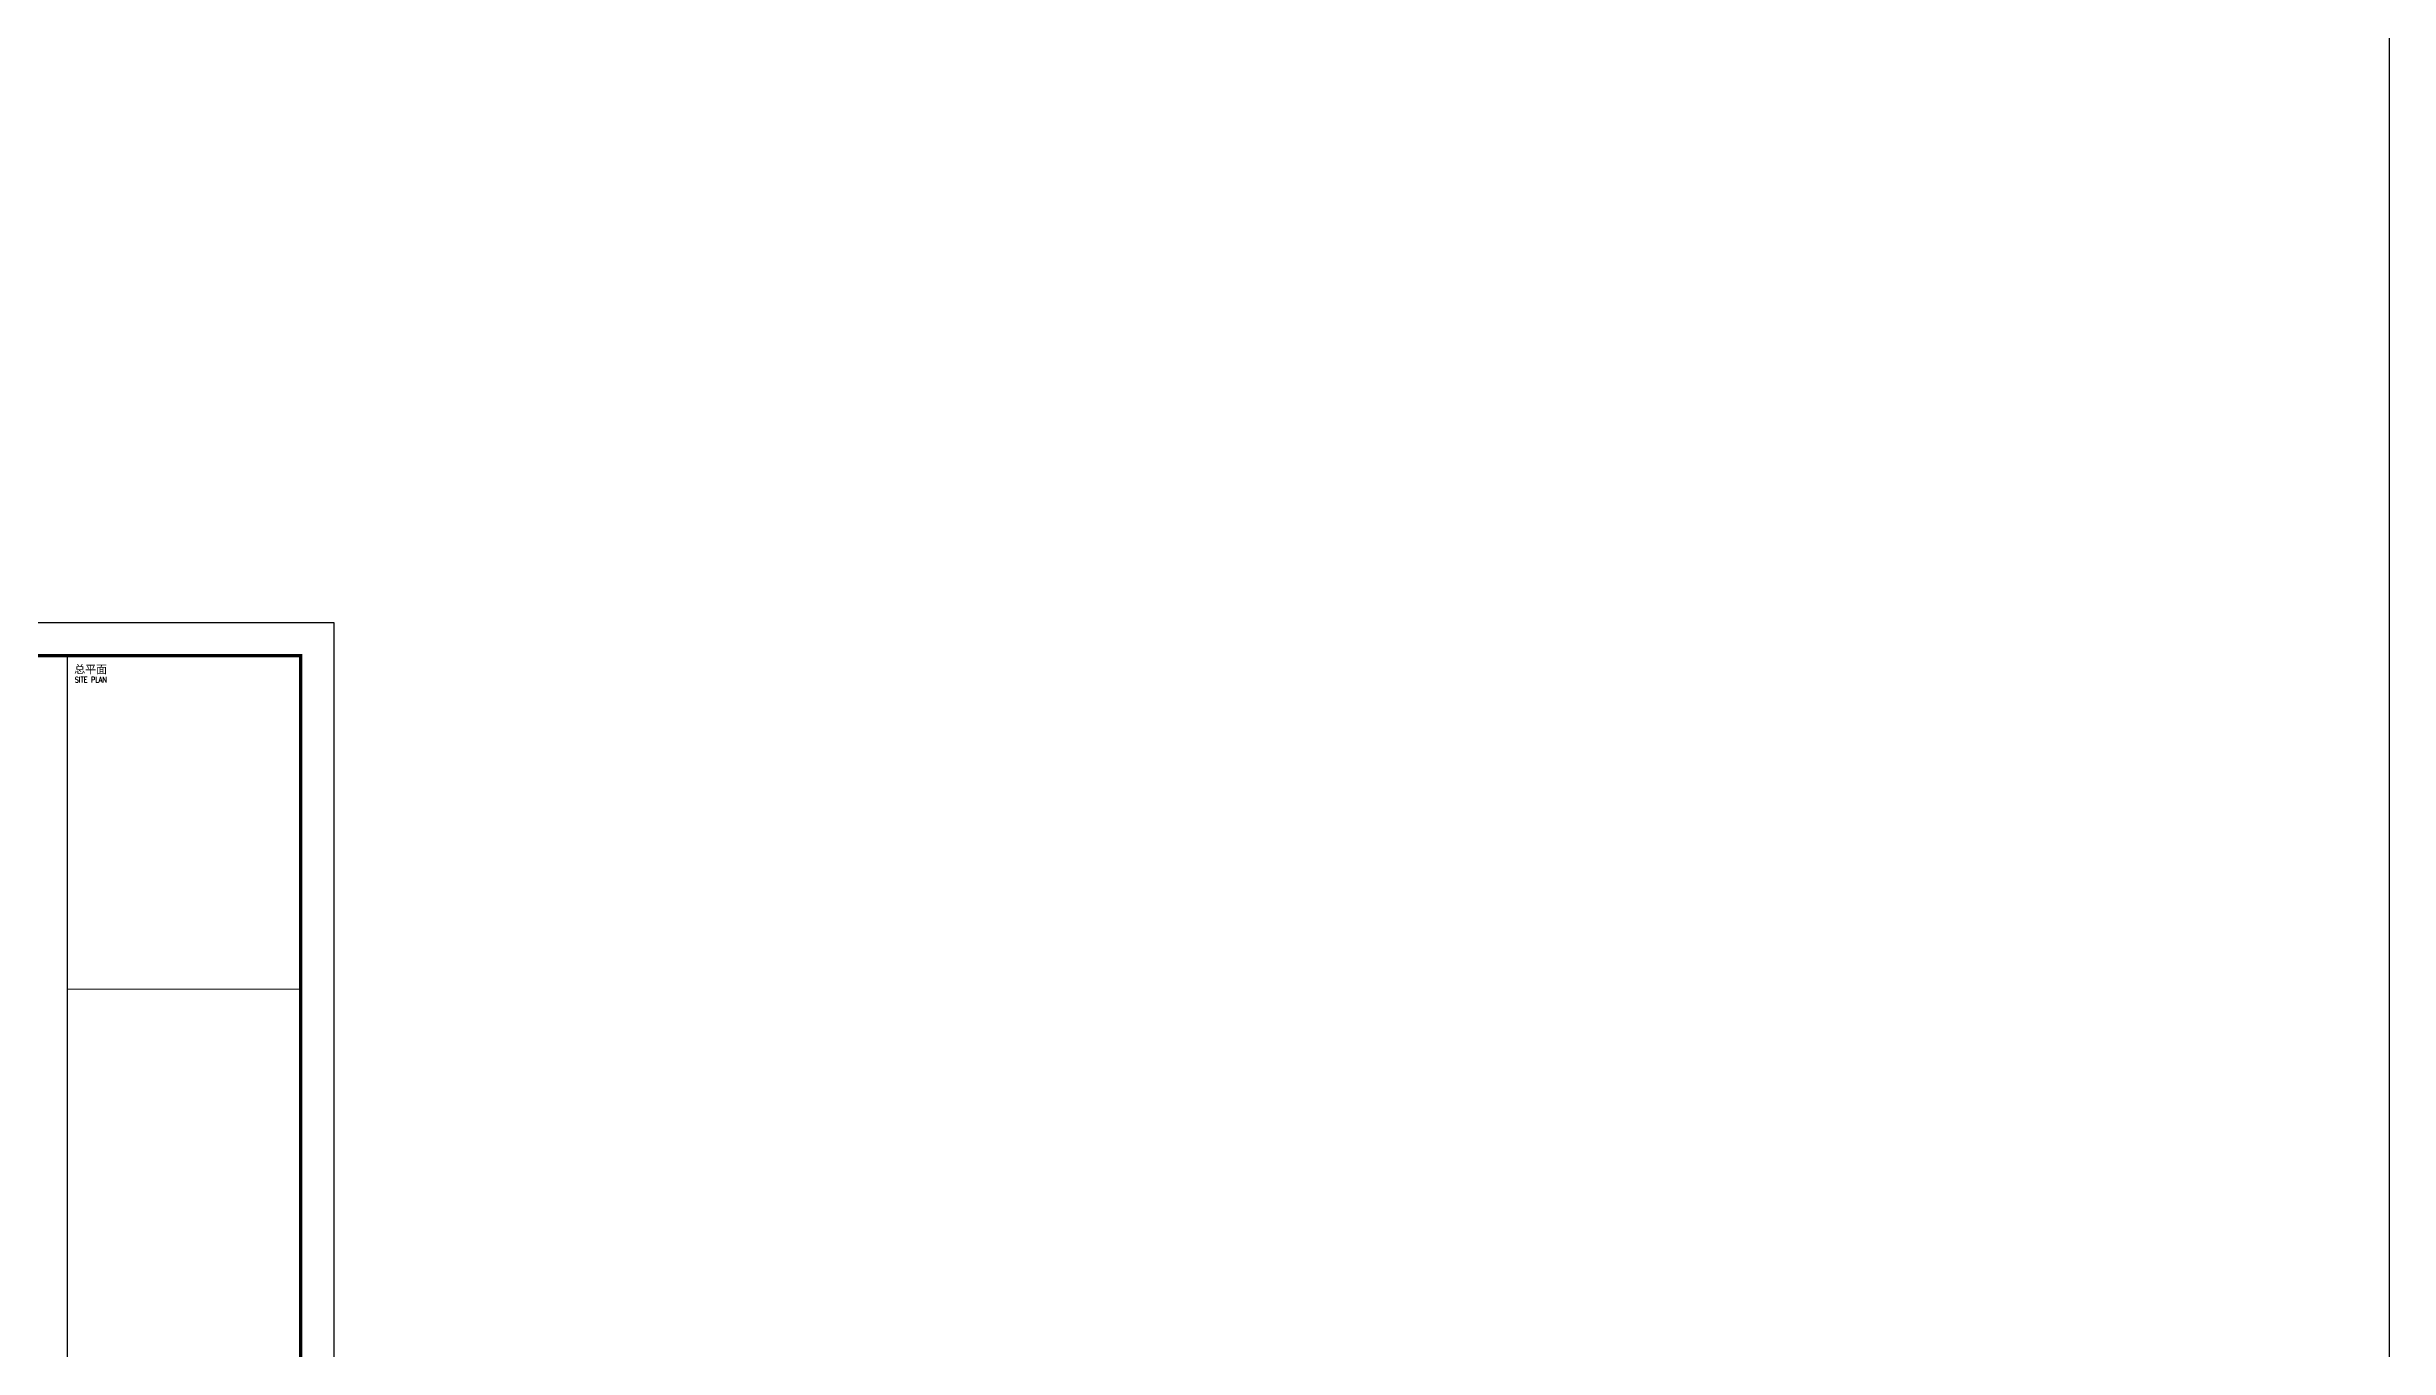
# Model space of a CAD drawing. Extents: x 14475413 to 15955882, y -732572 to -282951.
# Drawn here: x 15885615 to 15955882, y -488597 to -449554 of the extents above; entities that cross this region are included whole.
import ezdxf

# ---------------------------------------------------------------- set-up
doc = ezdxf.new("R2010")
doc.units = 0
doc.header["$LTSCALE"] = 1000
doc.header["$MEASUREMENT"] = 0
doc.layers.add('3T_WOOD', color=21, linetype='Continuous')
doc.layers.add('TK', color=4, linetype='Continuous')
doc.styles.add('ROMANS', font='romans', dxfattribs={"width": 0.65, "height": 231.275})
doc.styles.add('图签宋体', font='', dxfattribs={"height": 300})
doc.styles.get('图签宋体').set_extended_font_data('NSimSun')

# ---------------------------------------------------------------- blocks, each defined once
blk = doc.blocks.new('GeYuanFrame_50455578', base_point=(20.09, 4.53))
at = {"layer": 'TK'}
blk.add_lwpolyline([(20.09, 4.53), (20.09, 598.53), (861.09, 598.53), (861.09, 4.53)], close=True, dxfattribs=at)
at = {"layer": 'TK', "const_width": 1}
blk.add_lwpolyline([(45.09, 588.53), (851.09, 588.53), (851.09, 14.53), (45.09, 14.53)], close=True, dxfattribs=at)
at = {"layer": 'TK'}
for points, const_width in [([(781.09, 588.53), (781.09, 14.53)], 0.4), ([(781.09, 488.5), (851.09, 488.5)], 0.35)]:
    blk.add_lwpolyline(points, dxfattribs=dict(at, const_width=const_width))
at = {"layer": 'TK', "style": '图签宋体'}
blk.add_text('总平面', height=2.4, dxfattribs=at).set_placement((783.23, 583.28))
at = {"layer": 'TK', "style": 'ROMANS', "width": 0.76}
blk.add_text('SITE PLAN', height=1.697, dxfattribs=at).set_placement((783.35, 580.49))

msp = doc.modelspace()

# ---------------------------------------------------------------- linework, layer by layer
at = {"ltscale": 0.5}
msp.add_lwpolyline([(14475412.5, -282951.3), (15955882.3, -282951.3), (15955882.3, -732572.2), (14475412.5, -732572.2)], close=True, dxfattribs=at)

# ---------------------------------------------------------------- block references
at = {"layer": '3T_WOOD', "xscale": 100, "yscale": 100, "zscale": 100}
msp.add_blockref('GeYuanFrame_50455578', (15810125.1, -526225.4), dxfattribs=at)

doc.saveas('drawing.dxf')
